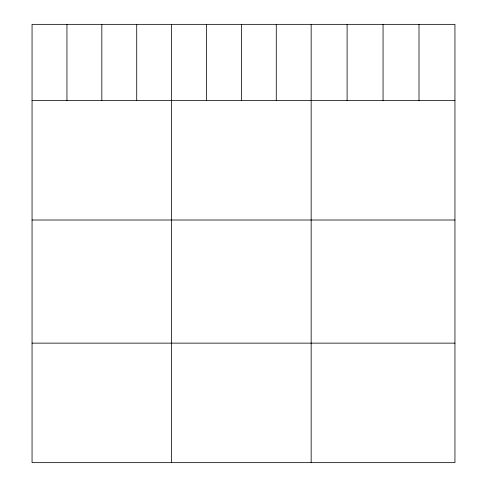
<?xml version="1.0" encoding="UTF-8"?>
<svg xmlns="http://www.w3.org/2000/svg" width="487" height="487" viewBox="0 0 487 487"><rect width="100%" height="100%" fill="white"/><g stroke="black" fill="none" stroke-linecap="round" stroke-linejoin="round"><path stroke-width="0.73" d="M454.943 100.499L454.943 462.65L32.057 462.65L32.057 24.35L454.943 24.35L454.943 100.499L32.057 100.499M32.057 220.008L454.943 220.008M32.057 343.14L454.943 343.14M419.003 24.35L419.003 100.499M383.056 24.35L383.056 100.499M347.109 24.35L347.109 100.499M311.163 24.35L311.163 462.65M276.275 24.35L276.275 100.499M241.388 24.35L241.388 100.499M206.494 24.35L206.494 100.499M171.607 24.35L171.607 462.65M136.719 24.35L136.719 100.499M101.832 24.35L101.832 100.499M66.944 24.35L66.944 100.499"/></g></svg>
